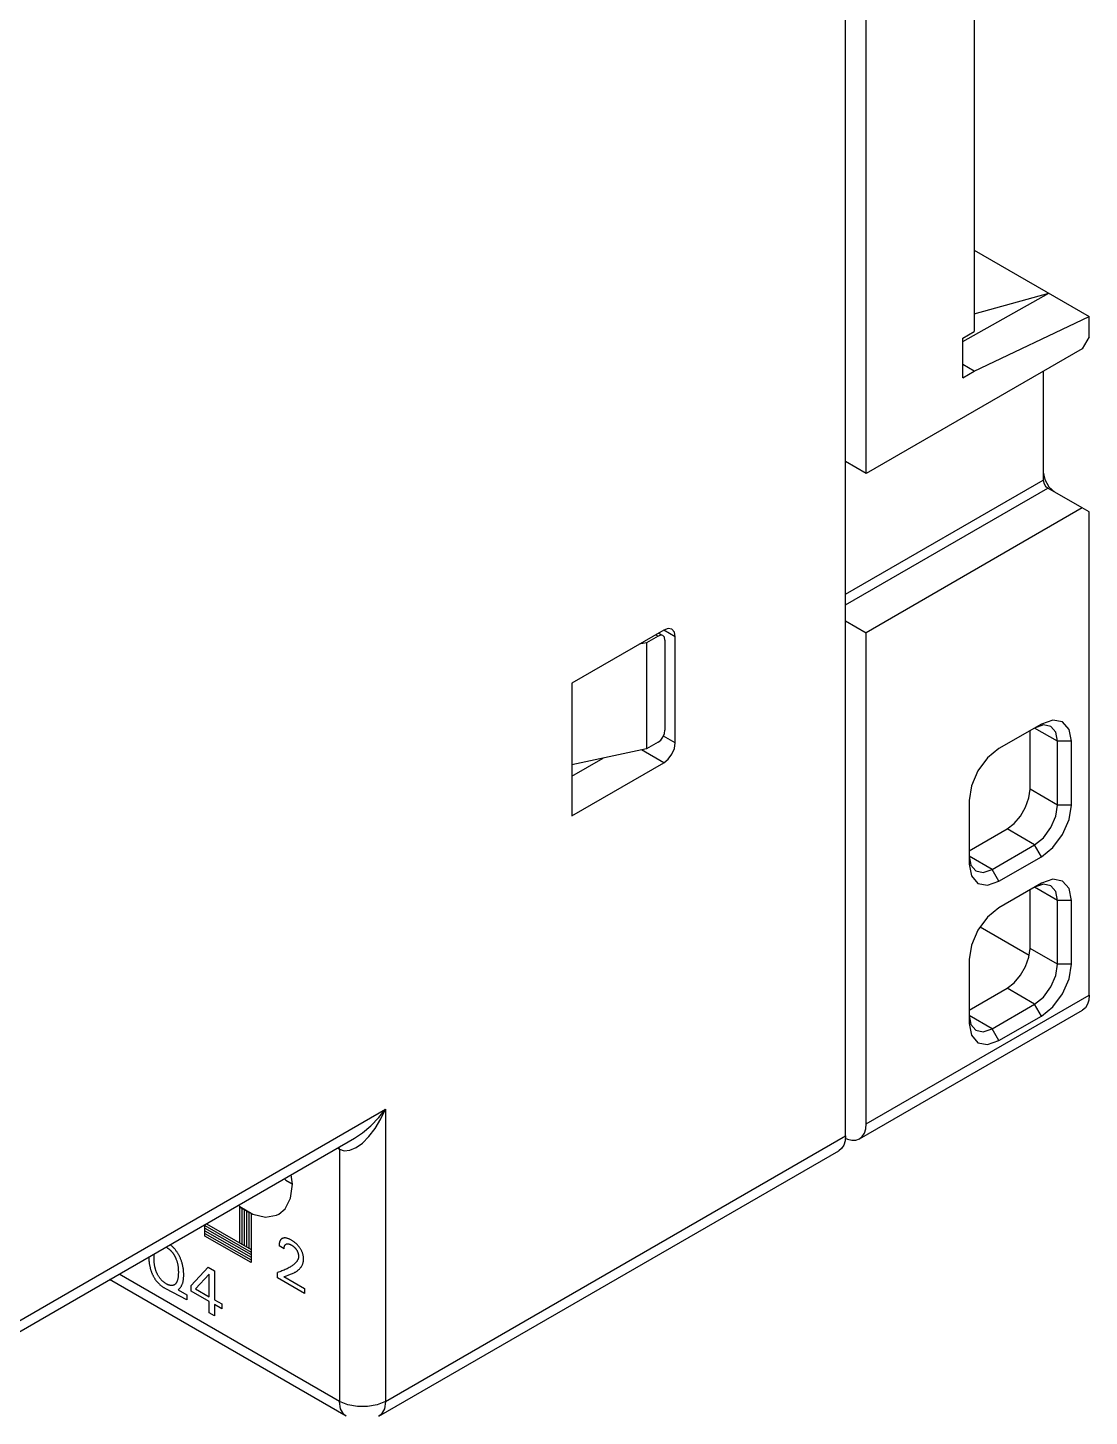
# Model space of a CAD drawing. Extents: x 0 to 420, y 0 to 297.
# Drawn here: x 203.12 to 235.76, y 101.13 to 143.83 of the extents above; entities that cross this region are included whole.
import ezdxf

# ---------------------------------------------------------------- set-up
doc = ezdxf.new("R2010")
doc.units = 0
doc.header["$LTSCALE"] = 23.1
doc.layers.add('40000_ISO', color=7, linetype='CONTINUOUS')

msp = doc.modelspace()

# ---------------------------------------------------------------- linework, layer by layer
at = {"layer": '40000_ISO', "color": 7, "linetype": 'CONTINUOUS'}
for p, q in [((228.266, 109.754), (228.266, 181.606)), ((228.903, 130.125), (228.903, 161.152)), ((232.226, 160.295), (232.226, 134.494)), ((232.226, 136.994), (235.762, 134.953)), ((231.873, 134.187), (234.524, 135.667)), ((232.226, 135.034), (234.524, 135.667)), ((232.226, 133.269), (235.762, 134.953)), ((235.762, 134.33), (235.762, 134.953)), ((231.873, 134.289), (232.226, 134.494)), ((231.873, 133.065), (231.873, 134.289)), ((235.762, 134.33), (235.549, 133.963)), ((235.549, 133.963), (228.903, 130.125)), ((232.226, 133.269), (231.873, 133.473)), ((231.873, 133.065), (232.226, 133.269)), ((234.347, 133.269), (234.347, 129.921)), ((228.903, 130.125), (228.266, 130.493)), ((228.266, 126.41), (234.347, 129.921)), ((234.347, 130.166), (234.395, 129.935)), ((234.347, 129.921), (234.366, 129.828)), ((234.366, 129.828), (234.418, 129.739)), ((234.395, 129.935), (234.524, 129.71)), ((228.266, 126.084), (234.489, 129.676)), ((234.418, 129.739), (234.489, 129.676)), ((235.549, 129.064), (234.489, 129.676)), ((234.524, 129.71), (234.701, 129.554)), ((235.549, 129.064), (228.903, 125.226)), ((235.762, 128.941), (235.549, 129.064)), ((235.762, 114.081), (235.762, 128.941)), ((228.266, 125.594), (228.903, 125.226)), ((222.68, 125.308), (219.852, 123.675)), ((222.503, 125.124), (222.15, 124.92)), ((222.433, 125.165), (222.503, 125.124)), ((222.585, 125.152), (222.503, 125.124)), ((222.521, 125.216), (222.6, 125.17)), ((222.653, 125.139), (222.585, 125.152)), ((222.699, 125.086), (222.653, 125.139)), ((222.816, 125.355), (222.68, 125.308)), ((223.034, 125.104), (222.68, 125.308)), ((222.93, 125.333), (222.816, 125.355)), ((223.007, 125.245), (222.93, 125.333)), ((223.034, 125.104), (223.007, 125.245)), ((228.903, 110.121), (228.903, 125.226)), ((222.15, 124.92), (221.927, 124.873)), ((222.15, 124.92), (222.15, 121.654)), ((222.716, 125.002), (222.699, 125.086)), ((222.716, 125.002), (222.716, 122.226)), ((223.034, 121.838), (223.034, 125.104)), ((219.852, 123.675), (219.852, 119.592)), ((222.699, 122.123), (222.716, 122.226)), ((234.294, 122.419), (232.986, 121.664)), ((233.941, 120.419), (233.941, 122.215)), ((234.353, 122.391), (234.082, 122.297)), ((234.789, 121.889), (234.082, 122.297)), ((234.646, 122.542), (234.294, 122.419)), ((234.582, 122.347), (234.353, 122.391)), ((234.736, 122.17), (234.582, 122.347)), ((234.944, 122.484), (234.646, 122.542)), ((234.789, 121.889), (234.736, 122.17)), ((235.144, 122.255), (234.944, 122.484)), ((235.214, 121.889), (235.144, 122.255)), ((222.503, 121.858), (222.15, 121.654)), ((222.503, 121.858), (222.585, 121.924)), ((222.585, 121.924), (222.653, 122.017)), ((222.653, 122.017), (222.699, 122.123)), ((223.034, 121.838), (222.668, 122.049)), ((223.007, 121.666), (223.034, 121.838)), ((235.214, 121.889), (234.789, 121.889)), ((234.789, 119.929), (234.789, 121.889)), ((235.214, 119.929), (235.214, 121.889)), ((222.15, 121.654), (219.852, 121.169)), ((219.852, 120.817), (220.812, 121.371)), ((222.68, 121.225), (221.995, 121.621)), ((222.68, 121.225), (222.816, 121.335)), ((222.816, 121.335), (222.93, 121.489)), ((222.93, 121.489), (223.007, 121.666)), ((232.634, 121.38), (232.336, 120.978)), ((232.986, 121.664), (232.634, 121.38)), ((219.852, 119.592), (222.68, 121.225)), ((232.336, 120.978), (232.137, 120.519)), ((232.137, 120.519), (232.067, 120.072)), ((233.906, 120.147), (233.941, 120.419)), ((234.789, 119.929), (233.941, 120.419)), ((232.067, 120.072), (232.067, 118.112)), ((233.806, 119.861), (233.906, 120.147)), ((233.452, 119.36), (233.649, 119.59)), ((233.649, 119.59), (233.806, 119.861)), ((234.582, 119.232), (234.736, 119.586)), ((234.736, 119.586), (234.789, 119.929)), ((235.214, 119.929), (234.789, 119.929)), ((235.144, 119.483), (235.214, 119.929)), ((232.067, 118.521), (233.234, 119.194)), ((233.234, 119.194), (233.452, 119.36)), ((234.082, 118.704), (233.234, 119.194)), ((234.353, 118.923), (234.582, 119.232)), ((234.944, 119.023), (235.144, 119.483)), ((234.082, 118.704), (234.353, 118.923)), ((234.646, 118.621), (234.944, 119.023)), ((232.774, 117.949), (232.067, 118.357)), ((232.067, 118.357), (232.121, 118.076)), ((232.774, 117.949), (234.082, 118.704)), ((232.986, 117.582), (234.294, 118.337)), ((234.294, 118.337), (234.082, 118.704)), ((234.294, 118.337), (234.646, 118.621)), ((232.067, 118.112), (232.137, 117.747)), ((232.121, 118.076), (232.274, 117.9)), ((232.274, 117.9), (232.504, 117.855)), ((232.504, 117.855), (232.774, 117.949)), ((232.986, 117.582), (232.774, 117.949)), ((232.137, 117.747), (232.336, 117.517)), ((232.336, 117.517), (232.634, 117.459)), ((232.634, 117.459), (232.986, 117.582)), ((234.294, 117.52), (232.986, 116.765)), ((234.353, 117.492), (234.082, 117.398)), ((234.646, 117.643), (234.294, 117.52)), ((234.582, 117.448), (234.353, 117.492)), ((234.736, 117.271), (234.582, 117.448)), ((234.944, 117.585), (234.646, 117.643)), ((235.144, 117.356), (234.944, 117.585)), ((233.941, 115.52), (233.941, 117.316)), ((234.789, 116.99), (234.082, 117.398)), ((234.789, 116.99), (234.736, 117.271)), ((235.214, 116.99), (235.144, 117.356)), ((232.986, 116.765), (232.634, 116.481)), ((235.214, 116.99), (234.789, 116.99)), ((234.789, 115.03), (234.789, 116.99)), ((235.214, 115.03), (235.214, 116.99)), ((232.634, 116.481), (232.336, 116.079)), ((232.41, 116.179), (233.914, 115.311)), ((232.336, 116.079), (232.137, 115.62)), ((232.137, 115.62), (232.067, 115.173)), ((233.906, 115.248), (233.941, 115.52)), ((234.789, 115.03), (233.941, 115.52)), ((232.067, 115.173), (232.067, 113.213)), ((233.649, 114.691), (233.806, 114.962)), ((233.806, 114.962), (233.906, 115.248)), ((234.736, 114.687), (234.789, 115.03)), ((235.214, 115.03), (234.789, 115.03)), ((235.144, 114.584), (235.214, 115.03)), ((233.234, 114.295), (233.452, 114.461)), ((233.452, 114.461), (233.649, 114.691)), ((234.582, 114.333), (234.736, 114.687)), ((234.944, 114.124), (235.144, 114.584)), ((228.903, 110.121), (235.762, 114.081)), ((232.067, 113.622), (233.234, 114.295)), ((234.082, 113.805), (233.234, 114.295)), ((234.082, 113.805), (234.353, 114.024)), ((234.353, 114.024), (234.582, 114.333)), ((234.646, 113.722), (234.944, 114.124)), ((235.762, 114.081), (235.748, 113.929)), ((228.696, 109.663), (235.555, 113.623)), ((232.774, 113.05), (234.082, 113.805)), ((234.294, 113.438), (234.082, 113.805)), ((234.294, 113.438), (234.646, 113.722)), ((235.642, 113.696), (235.555, 113.623)), ((235.708, 113.8), (235.642, 113.696)), ((235.748, 113.929), (235.708, 113.8)), ((232.774, 113.05), (232.067, 113.458)), ((232.067, 113.458), (232.121, 113.177)), ((232.067, 113.213), (232.137, 112.848)), ((232.121, 113.177), (232.274, 113.001)), ((232.986, 112.683), (234.294, 113.438)), ((232.137, 112.848), (232.336, 112.618)), ((232.274, 113.001), (232.504, 112.956)), ((232.504, 112.956), (232.774, 113.05)), ((232.986, 112.683), (232.774, 113.05)), ((232.336, 112.618), (232.634, 112.56)), ((232.634, 112.56), (232.986, 112.683)), ((201.891, 103.508), (214.124, 110.57)), ((213.669, 110.058), (213.918, 110.315)), ((213.803, 109.981), (213.983, 110.278)), ((213.918, 110.315), (214.124, 110.57)), ((213.983, 110.278), (214.124, 110.57)), ((214.124, 110.57), (214.124, 101.589)), ((213.167, 109.679), (213.413, 109.843)), ((213.413, 109.843), (213.669, 110.058)), ((213.61, 109.73), (213.803, 109.981)), ((214.124, 101.589), (228.266, 109.754)), ((228.266, 109.754), (228.253, 109.602)), ((228.784, 109.736), (228.849, 109.84)), ((228.849, 109.84), (228.889, 109.97)), ((228.889, 109.97), (228.903, 110.121)), ((201.684, 103.05), (213.167, 109.679)), ((212.649, 109.38), (212.71, 109.345)), ((212.71, 109.345), (212.698, 109.409)), ((212.71, 109.345), (212.856, 109.298)), ((212.71, 109.345), (212.71, 101.589)), ((213.029, 109.312), (213.218, 109.391)), ((213.218, 109.391), (213.414, 109.532)), ((213.414, 109.532), (213.61, 109.73)), ((228.147, 109.369), (228.059, 109.296)), ((228.212, 109.472), (228.147, 109.369)), ((228.253, 109.602), (228.212, 109.472)), ((228.26, 109.683), (228.334, 109.649)), ((228.334, 109.649), (228.466, 109.619)), ((228.466, 109.619), (228.588, 109.623)), ((228.588, 109.623), (228.696, 109.663)), ((228.696, 109.663), (228.784, 109.736)), ((212.856, 109.298), (213.029, 109.312)), ((213.917, 101.131), (228.059, 109.296)), ((211.26, 108.264), (211.226, 108.559)), ((211.015, 108.437), (211.059, 108.396)), ((211.059, 108.396), (211.258, 108.281)), ((211.203, 107.837), (211.26, 108.264)), ((209.601, 107.62), (209.645, 107.58)), ((211.036, 107.51), (211.203, 107.837)), ((209.634, 107.582), (209.688, 107.544)), ((209.634, 107.582), (209.634, 106.467)), ((209.645, 107.58), (210.048, 107.347)), ((209.688, 107.544), (209.747, 107.506)), ((209.705, 107.531), (209.705, 106.426)), ((209.747, 107.506), (209.806, 107.47)), ((209.776, 107.49), (209.776, 106.386)), ((209.806, 107.47), (209.866, 107.437)), ((209.846, 107.449), (209.846, 106.345)), ((209.866, 107.437), (209.925, 107.407)), ((209.917, 107.409), (209.917, 106.304)), ((209.925, 107.407), (209.988, 107.378)), ((209.988, 107.378), (209.988, 105.855)), ((210.048, 107.347), (210.434, 107.255)), ((210.434, 107.255), (210.772, 107.311)), ((210.772, 107.311), (210.846, 107.348)), ((210.846, 107.348), (211.036, 107.51)), ((208.573, 106.671), (208.573, 107.027)), ((208.573, 106.998), (209.988, 106.181)), ((208.573, 106.916), (209.988, 106.1)), ((208.573, 106.835), (209.988, 106.018)), ((208.619, 107.053), (209.988, 106.263)), ((207.375, 106.335), (207.379, 106.333)), ((207.379, 106.333), (207.387, 106.328)), ((207.387, 106.328), (207.395, 106.324)), ((207.522, 106.391), (207.501, 106.408)), ((207.543, 106.373), (207.522, 106.391)), ((207.558, 106.36), (207.543, 106.373)), ((207.572, 106.347), (207.558, 106.36)), ((207.586, 106.334), (207.572, 106.347)), ((207.6, 106.32), (207.586, 106.334)), ((208.573, 106.753), (209.988, 105.936)), ((209.988, 105.855), (208.573, 106.671)), ((210.851, 106.401), (210.85, 106.393)), ((210.85, 106.393), (210.85, 106.386)), ((210.85, 106.386), (210.85, 106.378)), ((210.85, 106.378), (210.85, 106.37)), ((211.006, 106.28), (210.85, 106.37)), ((210.852, 106.416), (210.851, 106.409)), ((210.851, 106.409), (210.851, 106.401)), ((210.853, 106.431), (210.852, 106.423)), ((210.852, 106.423), (210.852, 106.416)), ((210.854, 106.438), (210.853, 106.431)), ((210.855, 106.445), (210.854, 106.438)), ((210.856, 106.452), (210.855, 106.445)), ((210.858, 106.459), (210.856, 106.452)), ((210.859, 106.466), (210.858, 106.459)), ((210.861, 106.473), (210.859, 106.466)), ((210.862, 106.48), (210.861, 106.473)), ((210.864, 106.486), (210.862, 106.48)), ((210.866, 106.492), (210.864, 106.486)), ((210.868, 106.497), (210.866, 106.492)), ((210.87, 106.503), (210.868, 106.497)), ((210.872, 106.509), (210.87, 106.503)), ((210.874, 106.514), (210.872, 106.509)), ((210.876, 106.519), (210.874, 106.514)), ((210.879, 106.525), (210.876, 106.519)), ((210.881, 106.53), (210.879, 106.525)), ((210.884, 106.535), (210.881, 106.53)), ((210.887, 106.539), (210.884, 106.535)), ((210.889, 106.544), (210.887, 106.539)), ((210.892, 106.549), (210.889, 106.544)), ((210.895, 106.553), (210.892, 106.549)), ((210.899, 106.557), (210.895, 106.553)), ((210.902, 106.561), (210.899, 106.557)), ((210.905, 106.565), (210.902, 106.561)), ((210.908, 106.568), (210.905, 106.565)), ((210.912, 106.572), (210.908, 106.568)), ((210.915, 106.575), (210.912, 106.572)), ((210.919, 106.578), (210.915, 106.575)), ((210.923, 106.581), (210.919, 106.578)), ((210.926, 106.584), (210.923, 106.581)), ((210.93, 106.587), (210.926, 106.584)), ((210.934, 106.589), (210.93, 106.587)), ((210.938, 106.592), (210.934, 106.589)), ((210.942, 106.594), (210.938, 106.592)), ((210.946, 106.596), (210.942, 106.594)), ((210.951, 106.598), (210.946, 106.596)), ((210.955, 106.6), (210.951, 106.598)), ((210.959, 106.602), (210.955, 106.6)), ((210.971, 106.606), (210.959, 106.602)), ((210.983, 106.61), (210.971, 106.606)), ((210.995, 106.612), (210.983, 106.61)), ((211.008, 106.614), (210.995, 106.612)), ((211.021, 106.615), (211.008, 106.614)), ((211.009, 106.323), (211.01, 106.331)), ((211.01, 106.331), (211.011, 106.339)), ((211.011, 106.339), (211.013, 106.347)), ((211.013, 106.347), (211.014, 106.353)), ((211.014, 106.353), (211.016, 106.359)), ((211.016, 106.359), (211.018, 106.365)), ((211.018, 106.365), (211.02, 106.37)), ((211.02, 106.37), (211.022, 106.376)), ((211.035, 106.615), (211.021, 106.615)), ((211.022, 106.376), (211.025, 106.381)), ((211.025, 106.381), (211.027, 106.386)), ((211.027, 106.386), (211.03, 106.391)), ((211.03, 106.391), (211.033, 106.395)), ((211.033, 106.395), (211.036, 106.399)), ((211.049, 106.614), (211.035, 106.615)), ((211.036, 106.399), (211.04, 106.403)), ((211.04, 106.403), (211.043, 106.407)), ((211.043, 106.407), (211.047, 106.411)), ((211.047, 106.411), (211.05, 106.414)), ((211.064, 106.612), (211.049, 106.614)), ((211.05, 106.414), (211.054, 106.417)), ((211.054, 106.417), (211.058, 106.42)), ((211.058, 106.42), (211.063, 106.423)), ((211.063, 106.423), (211.067, 106.425)), ((211.078, 106.609), (211.064, 106.612)), ((211.067, 106.425), (211.072, 106.427)), ((211.072, 106.427), (211.077, 106.429)), ((211.077, 106.429), (211.083, 106.431)), ((211.093, 106.606), (211.078, 106.609)), ((211.083, 106.431), (211.088, 106.433)), ((211.088, 106.433), (211.094, 106.434)), ((211.109, 106.601), (211.093, 106.606)), ((211.094, 106.434), (211.1, 106.435)), ((211.1, 106.435), (211.106, 106.435)), ((211.106, 106.435), (211.112, 106.436)), ((211.124, 106.596), (211.109, 106.601)), ((211.112, 106.436), (211.118, 106.436)), ((211.118, 106.436), (211.125, 106.435)), ((211.141, 106.59), (211.124, 106.596)), ((211.125, 106.435), (211.131, 106.434)), ((211.131, 106.434), (211.138, 106.434)), ((211.138, 106.434), (211.145, 106.432)), ((211.158, 106.583), (211.141, 106.59)), ((211.145, 106.432), (211.152, 106.431)), ((211.152, 106.431), (211.159, 106.429)), ((211.176, 106.575), (211.158, 106.583)), ((211.159, 106.429), (211.166, 106.427)), ((211.166, 106.427), (211.173, 106.424)), ((211.173, 106.424), (211.181, 106.421)), ((211.193, 106.567), (211.176, 106.575)), ((211.181, 106.421), (211.189, 106.418)), ((211.189, 106.418), (211.196, 106.414)), ((211.21, 106.557), (211.193, 106.567)), ((211.196, 106.414), (211.204, 106.411)), ((211.204, 106.411), (211.212, 106.407)), ((211.228, 106.548), (211.21, 106.557)), ((211.212, 106.407), (211.22, 106.403)), ((211.22, 106.403), (211.228, 106.398)), ((211.245, 106.538), (211.228, 106.548)), ((211.228, 106.398), (211.236, 106.393)), ((211.236, 106.393), (211.245, 106.388)), ((211.262, 106.527), (211.245, 106.538)), ((211.245, 106.388), (211.254, 106.382)), ((211.254, 106.382), (211.262, 106.376)), ((211.278, 106.516), (211.262, 106.527)), ((211.262, 106.376), (211.271, 106.37)), ((211.271, 106.37), (211.28, 106.364)), ((211.295, 106.504), (211.278, 106.516)), ((211.28, 106.364), (211.288, 106.357)), ((211.288, 106.357), (211.295, 106.351)), ((211.312, 106.492), (211.295, 106.504)), ((211.295, 106.351), (211.302, 106.346)), ((211.302, 106.346), (211.308, 106.34)), ((211.308, 106.34), (211.315, 106.334)), ((211.329, 106.479), (211.312, 106.492)), ((211.315, 106.334), (211.321, 106.328)), ((211.321, 106.328), (211.328, 106.321)), ((211.344, 106.467), (211.329, 106.479)), ((211.359, 106.455), (211.344, 106.467)), ((211.373, 106.442), (211.359, 106.455)), ((211.388, 106.428), (211.373, 106.442)), ((211.402, 106.414), (211.388, 106.428)), ((211.417, 106.399), (211.402, 106.414)), ((211.43, 106.385), (211.417, 106.399)), ((211.442, 106.37), (211.43, 106.385)), ((211.455, 106.355), (211.442, 106.37)), ((211.467, 106.34), (211.455, 106.355)), ((211.479, 106.324), (211.467, 106.34)), ((206.842, 106.028), (206.843, 106.003)), ((206.843, 106.003), (206.844, 105.979)), ((206.844, 105.979), (206.846, 105.955)), ((206.846, 105.955), (206.848, 105.93)), ((206.848, 105.93), (206.85, 105.905)), ((206.85, 105.905), (206.853, 105.88)), ((207.005, 105.991), (207.006, 106.006)), ((207.006, 105.976), (207.005, 105.991)), ((207.006, 106.037), (207.007, 106.052)), ((207.006, 106.022), (207.006, 106.037)), ((207.006, 106.006), (207.006, 106.022)), ((207.006, 105.96), (207.006, 105.976)), ((207.006, 105.945), (207.006, 105.96)), ((207.007, 105.929), (207.006, 105.945)), ((207.007, 106.052), (207.008, 106.068)), ((207.007, 105.913), (207.007, 105.929)), ((207.008, 105.898), (207.007, 105.913)), ((207.008, 106.068), (207.009, 106.083)), ((207.009, 106.083), (207.01, 106.097)), ((207.01, 106.097), (207.012, 106.112)), ((207.012, 106.112), (207.013, 106.127)), ((207.395, 106.324), (207.402, 106.319)), ((207.402, 106.319), (207.41, 106.314)), ((207.41, 106.314), (207.418, 106.309)), ((207.418, 106.309), (207.425, 106.304)), ((207.425, 106.304), (207.433, 106.298)), ((207.433, 106.298), (207.44, 106.293)), ((207.44, 106.293), (207.448, 106.287)), ((207.448, 106.287), (207.455, 106.282)), ((207.455, 106.282), (207.463, 106.276)), ((207.463, 106.276), (207.47, 106.27)), ((207.47, 106.27), (207.478, 106.263)), ((207.478, 106.263), (207.485, 106.257)), ((207.485, 106.257), (207.493, 106.251)), ((207.493, 106.251), (207.5, 106.244)), ((207.5, 106.244), (207.506, 106.238)), ((207.506, 106.238), (207.512, 106.232)), ((207.512, 106.232), (207.518, 106.226)), ((207.518, 106.226), (207.524, 106.22)), ((207.524, 106.22), (207.531, 106.213)), ((207.531, 106.213), (207.536, 106.207)), ((207.536, 106.207), (207.542, 106.2)), ((207.542, 106.2), (207.548, 106.194)), ((207.548, 106.194), (207.554, 106.187)), ((207.554, 106.187), (207.56, 106.18)), ((207.56, 106.18), (207.565, 106.173)), ((207.565, 106.173), (207.571, 106.166)), ((207.571, 106.166), (207.577, 106.159)), ((207.577, 106.159), (207.582, 106.152)), ((207.582, 106.152), (207.587, 106.144)), ((207.587, 106.144), (207.593, 106.137)), ((207.593, 106.137), (207.598, 106.13)), ((207.598, 106.13), (207.603, 106.122)), ((207.614, 106.305), (207.6, 106.32)), ((207.603, 106.122), (207.608, 106.114)), ((207.608, 106.114), (207.613, 106.106)), ((207.613, 106.106), (207.618, 106.098)), ((207.627, 106.29), (207.614, 106.305)), ((207.618, 106.098), (207.623, 106.09)), ((207.623, 106.09), (207.628, 106.082)), ((207.641, 106.275), (207.627, 106.29)), ((207.628, 106.082), (207.632, 106.074)), ((207.632, 106.074), (207.637, 106.066)), ((207.637, 106.066), (207.641, 106.057)), ((207.654, 106.26), (207.641, 106.275)), ((207.641, 106.057), (207.646, 106.049)), ((207.646, 106.049), (207.65, 106.041)), ((207.65, 106.041), (207.654, 106.032)), ((207.667, 106.244), (207.654, 106.26)), ((207.654, 106.032), (207.658, 106.024)), ((207.658, 106.024), (207.662, 106.015)), ((207.662, 106.015), (207.666, 106.007)), ((207.666, 106.007), (207.67, 105.998)), ((207.679, 106.228), (207.667, 106.244)), ((207.67, 105.998), (207.673, 105.99)), ((207.673, 105.99), (207.681, 105.971)), ((207.691, 106.211), (207.679, 106.228)), ((207.681, 105.971), (207.688, 105.952)), ((207.688, 105.952), (207.695, 105.933)), ((207.703, 106.195), (207.691, 106.211)), ((207.695, 105.933), (207.702, 105.914)), ((207.702, 105.914), (207.708, 105.895)), ((207.715, 106.178), (207.703, 106.195)), ((207.726, 106.161), (207.715, 106.178)), ((207.737, 106.144), (207.726, 106.161)), ((207.748, 106.126), (207.737, 106.144)), ((207.758, 106.108), (207.748, 106.126)), ((207.768, 106.09), (207.758, 106.108)), ((207.778, 106.072), (207.768, 106.09)), ((207.788, 106.054), (207.778, 106.072)), ((207.797, 106.034), (207.788, 106.054)), ((207.806, 106.014), (207.797, 106.034)), ((207.815, 105.994), (207.806, 106.014)), ((207.824, 105.974), (207.815, 105.994)), ((207.832, 105.954), (207.824, 105.974)), ((207.84, 105.934), (207.832, 105.954)), ((207.847, 105.914), (207.84, 105.934)), ((207.854, 105.894), (207.847, 105.914)), ((211.006, 106.298), (211.007, 106.306)), ((211.006, 106.289), (211.006, 106.298)), ((211.006, 106.28), (211.006, 106.289)), ((211.007, 106.306), (211.008, 106.315)), ((211.008, 106.315), (211.009, 106.323)), ((211.328, 106.321), (211.334, 106.315)), ((211.334, 106.315), (211.34, 106.308)), ((211.34, 106.308), (211.346, 106.302)), ((211.346, 106.302), (211.352, 106.295)), ((211.352, 106.295), (211.358, 106.288)), ((211.358, 106.288), (211.363, 106.281)), ((211.363, 106.281), (211.369, 106.274)), ((211.369, 106.274), (211.374, 106.267)), ((211.374, 106.267), (211.379, 106.259)), ((211.379, 106.259), (211.384, 106.252)), ((211.384, 106.252), (211.389, 106.244)), ((211.389, 106.244), (211.393, 106.237)), ((211.393, 106.237), (211.398, 106.23)), ((211.404, 105.904), (211.395, 105.891)), ((211.398, 106.23), (211.402, 106.223)), ((211.402, 106.223), (211.406, 106.215)), ((211.412, 105.918), (211.404, 105.904)), ((211.406, 106.215), (211.41, 106.208)), ((211.41, 106.208), (211.414, 106.2)), ((211.42, 105.932), (211.412, 105.918)), ((211.414, 106.2), (211.417, 106.193)), ((211.417, 106.193), (211.42, 106.185)), ((211.42, 106.185), (211.424, 106.178)), ((211.425, 105.942), (211.42, 105.932)), ((211.424, 106.178), (211.426, 106.17)), ((211.429, 105.952), (211.425, 105.942)), ((211.426, 106.17), (211.429, 106.162)), ((211.429, 106.162), (211.432, 106.154)), ((211.433, 105.962), (211.429, 105.952)), ((211.432, 106.154), (211.434, 106.147)), ((211.437, 105.972), (211.433, 105.962)), ((211.434, 106.147), (211.436, 106.139)), ((211.436, 106.139), (211.438, 106.131)), ((211.44, 105.983), (211.437, 105.972)), ((211.438, 106.131), (211.44, 106.124)), ((211.44, 106.124), (211.442, 106.116)), ((211.443, 105.995), (211.44, 105.983)), ((211.442, 106.116), (211.444, 106.108)), ((211.445, 106.006), (211.443, 105.995)), ((211.444, 106.108), (211.445, 106.099)), ((211.445, 106.099), (211.446, 106.091)), ((211.447, 106.019), (211.445, 106.006)), ((211.446, 106.091), (211.447, 106.083)), ((211.447, 106.083), (211.448, 106.075)), ((211.449, 106.031), (211.447, 106.019)), ((211.448, 106.075), (211.449, 106.067)), ((211.449, 106.067), (211.449, 106.059)), ((211.449, 106.059), (211.449, 106.052)), ((211.449, 106.052), (211.449, 106.044)), ((211.449, 106.044), (211.449, 106.031)), ((211.491, 106.307), (211.479, 106.324)), ((211.501, 106.292), (211.491, 106.307)), ((211.511, 106.276), (211.501, 106.292)), ((211.521, 106.261), (211.511, 106.276)), ((211.53, 106.245), (211.521, 106.261)), ((211.538, 106.229), (211.53, 106.245)), ((211.547, 106.212), (211.538, 106.229)), ((211.554, 106.196), (211.547, 106.212)), ((211.561, 106.179), (211.554, 106.196)), ((211.568, 106.163), (211.561, 106.179)), ((211.574, 106.146), (211.568, 106.163)), ((211.579, 106.13), (211.574, 106.146)), ((211.584, 106.113), (211.579, 106.13)), ((211.589, 106.097), (211.584, 106.113)), ((211.592, 106.081), (211.589, 106.097)), ((211.596, 106.063), (211.592, 106.081)), ((211.599, 106.045), (211.596, 106.063)), ((211.601, 106.028), (211.599, 106.045)), ((211.599, 105.892), (211.601, 105.909)), ((211.603, 106.011), (211.601, 106.028)), ((211.601, 105.909), (211.603, 105.926)), ((211.604, 105.994), (211.603, 106.011)), ((211.603, 105.926), (211.604, 105.944)), ((211.605, 105.978), (211.604, 105.994)), ((211.604, 105.944), (211.605, 105.962)), ((211.605, 105.962), (211.605, 105.978)), ((212.71, 101.589), (205.932, 105.502)), ((206.853, 105.88), (206.855, 105.859)), ((206.855, 105.859), (206.858, 105.839)), ((206.858, 105.839), (206.861, 105.818)), ((206.861, 105.818), (206.865, 105.797)), ((206.865, 105.797), (206.869, 105.776)), ((206.869, 105.776), (206.873, 105.754)), ((206.873, 105.754), (206.877, 105.733)), ((206.877, 105.733), (206.882, 105.712)), ((206.882, 105.712), (206.888, 105.69)), ((206.888, 105.69), (206.892, 105.673)), ((206.892, 105.673), (206.897, 105.656)), ((206.897, 105.656), (206.902, 105.638)), ((206.902, 105.638), (206.907, 105.621)), ((206.907, 105.621), (206.913, 105.604)), ((206.913, 105.604), (206.919, 105.587)), ((206.919, 105.587), (206.925, 105.569)), ((206.925, 105.569), (206.932, 105.552)), ((206.932, 105.552), (206.939, 105.535)), ((206.939, 105.535), (206.946, 105.518)), ((206.946, 105.518), (206.953, 105.502)), ((206.953, 105.502), (206.96, 105.486)), ((206.96, 105.486), (206.967, 105.471)), ((207.01, 105.882), (207.008, 105.898)), ((207.011, 105.866), (207.01, 105.882)), ((207.012, 105.85), (207.011, 105.866)), ((207.014, 105.834), (207.012, 105.85)), ((207.016, 105.819), (207.014, 105.834)), ((207.018, 105.805), (207.016, 105.819)), ((207.02, 105.791), (207.018, 105.805)), ((207.022, 105.776), (207.02, 105.791)), ((207.025, 105.762), (207.022, 105.776)), ((207.028, 105.747), (207.025, 105.762)), ((207.031, 105.732), (207.028, 105.747)), ((207.034, 105.718), (207.031, 105.732)), ((207.037, 105.703), (207.034, 105.718)), ((207.041, 105.688), (207.037, 105.703)), ((207.044, 105.676), (207.041, 105.688)), ((207.047, 105.664), (207.044, 105.676)), ((207.051, 105.651), (207.047, 105.664)), ((207.054, 105.639), (207.051, 105.651)), ((207.058, 105.627), (207.054, 105.639)), ((207.062, 105.615), (207.058, 105.627)), ((207.066, 105.603), (207.062, 105.615)), ((207.07, 105.59), (207.066, 105.603)), ((207.075, 105.578), (207.07, 105.59)), ((207.08, 105.566), (207.075, 105.578)), ((207.085, 105.554), (207.08, 105.566)), ((207.087, 105.548), (207.085, 105.554)), ((207.094, 105.532), (207.087, 105.548)), ((207.101, 105.516), (207.094, 105.532)), ((207.108, 105.501), (207.101, 105.516)), ((207.116, 105.485), (207.108, 105.501)), ((207.124, 105.47), (207.116, 105.485)), ((207.708, 105.895), (207.713, 105.876)), ((207.713, 105.876), (207.718, 105.857)), ((207.718, 105.857), (207.724, 105.836)), ((207.724, 105.836), (207.728, 105.815)), ((207.728, 105.815), (207.733, 105.794)), ((207.733, 105.794), (207.736, 105.774)), ((207.736, 105.774), (207.74, 105.753)), ((207.74, 105.753), (207.743, 105.733)), ((207.743, 105.733), (207.745, 105.713)), ((207.745, 105.713), (207.748, 105.687)), ((207.748, 105.687), (207.75, 105.66)), ((207.75, 105.66), (207.752, 105.635)), ((207.752, 105.483), (207.751, 105.459)), ((207.752, 105.635), (207.753, 105.609)), ((207.753, 105.508), (207.752, 105.483)), ((207.753, 105.609), (207.754, 105.584)), ((207.754, 105.533), (207.753, 105.508)), ((207.754, 105.584), (207.754, 105.558)), ((207.754, 105.558), (207.754, 105.533)), ((207.86, 105.874), (207.854, 105.894)), ((207.868, 105.85), (207.86, 105.874)), ((207.875, 105.826), (207.868, 105.85)), ((207.881, 105.801), (207.875, 105.826)), ((207.886, 105.777), (207.881, 105.801)), ((207.892, 105.753), (207.886, 105.777)), ((207.896, 105.73), (207.892, 105.753)), ((207.9, 105.706), (207.896, 105.73)), ((207.904, 105.683), (207.9, 105.706)), ((207.908, 105.656), (207.904, 105.683)), ((207.911, 105.63), (207.908, 105.656)), ((207.913, 105.605), (207.911, 105.63)), ((207.915, 105.579), (207.913, 105.605)), ((207.917, 105.554), (207.915, 105.579)), ((207.918, 105.529), (207.917, 105.554)), ((207.919, 105.504), (207.918, 105.529)), ((207.918, 105.456), (207.919, 105.479)), ((207.919, 105.479), (207.919, 105.504)), ((208.145, 105.147), (208.675, 105.714)), ((208.704, 105.5), (208.286, 105.05)), ((208.675, 105.714), (208.865, 105.605)), ((208.704, 104.808), (208.704, 105.5)), ((208.865, 105.605), (208.865, 104.715)), ((210.836, 105.562), (210.801, 105.552)), ((210.801, 105.385), (210.801, 105.552)), ((210.87, 105.574), (210.836, 105.562)), ((210.905, 105.586), (210.87, 105.574)), ((210.939, 105.598), (210.905, 105.586)), ((210.971, 105.611), (210.939, 105.598)), ((211.004, 105.625), (210.971, 105.611)), ((211.036, 105.639), (211.004, 105.625)), ((211.067, 105.653), (211.036, 105.639)), ((211.098, 105.668), (211.067, 105.653)), ((211.128, 105.684), (211.098, 105.668)), ((211.127, 105.471), (211.153, 105.48)), ((211.158, 105.7), (211.128, 105.684)), ((211.153, 105.48), (211.18, 105.49)), ((211.187, 105.717), (211.158, 105.7)), ((211.18, 105.49), (211.206, 105.5)), ((211.209, 105.731), (211.187, 105.717)), ((211.206, 105.5), (211.233, 105.51)), ((211.23, 105.745), (211.209, 105.731)), ((211.252, 105.759), (211.23, 105.745)), ((211.233, 105.51), (211.259, 105.521)), ((211.272, 105.774), (211.252, 105.759)), ((211.259, 105.521), (211.284, 105.532)), ((211.293, 105.79), (211.272, 105.774)), ((211.284, 105.532), (211.31, 105.544)), ((211.313, 105.806), (211.293, 105.79)), ((211.31, 105.544), (211.335, 105.557)), ((211.333, 105.823), (211.313, 105.806)), ((211.344, 105.833), (211.333, 105.823)), ((211.335, 105.557), (211.352, 105.566)), ((211.354, 105.844), (211.344, 105.833)), ((211.352, 105.566), (211.368, 105.575)), ((211.365, 105.855), (211.354, 105.844)), ((211.375, 105.866), (211.365, 105.855)), ((211.368, 105.575), (211.384, 105.586)), ((211.385, 105.878), (211.375, 105.866)), ((211.384, 105.586), (211.4, 105.596)), ((211.395, 105.891), (211.385, 105.878)), ((211.4, 105.596), (211.416, 105.607)), ((211.416, 105.607), (211.431, 105.619)), ((211.431, 105.619), (211.446, 105.631)), ((211.446, 105.631), (211.461, 105.644)), ((211.461, 105.644), (211.475, 105.658)), ((211.475, 105.658), (211.488, 105.672)), ((211.488, 105.672), (211.501, 105.687)), ((211.501, 105.687), (211.514, 105.702)), ((211.514, 105.702), (211.526, 105.719)), ((211.526, 105.719), (211.537, 105.736)), ((211.537, 105.736), (211.545, 105.748)), ((211.545, 105.748), (211.552, 105.761)), ((211.552, 105.761), (211.559, 105.774)), ((211.559, 105.774), (211.566, 105.787)), ((211.566, 105.787), (211.572, 105.801)), ((211.572, 105.801), (211.577, 105.815)), ((211.577, 105.815), (211.583, 105.83)), ((211.583, 105.83), (211.588, 105.845)), ((211.588, 105.845), (211.592, 105.86)), ((211.592, 105.86), (211.596, 105.876)), ((211.596, 105.876), (211.599, 105.892)), ((212.917, 101.131), (205.639, 105.333)), ((206.967, 105.471), (206.975, 105.456)), ((206.975, 105.456), (206.983, 105.44)), ((206.983, 105.44), (206.991, 105.425)), ((206.991, 105.425), (206.999, 105.41)), ((206.999, 105.41), (207.008, 105.395)), ((207.008, 105.395), (207.017, 105.38)), ((207.017, 105.38), (207.026, 105.366)), ((207.026, 105.366), (207.035, 105.351)), ((207.035, 105.351), (207.045, 105.337)), ((207.045, 105.337), (207.055, 105.323)), ((207.055, 105.323), (207.065, 105.31)), ((207.065, 105.31), (207.075, 105.296)), ((207.075, 105.296), (207.086, 105.283)), ((207.086, 105.283), (207.097, 105.27)), ((207.097, 105.27), (207.108, 105.258)), ((207.108, 105.258), (207.119, 105.245)), ((207.119, 105.245), (207.13, 105.233)), ((207.133, 105.455), (207.124, 105.47)), ((207.13, 105.233), (207.141, 105.221)), ((207.141, 105.44), (207.133, 105.455)), ((207.15, 105.425), (207.141, 105.44)), ((207.141, 105.221), (207.153, 105.21)), ((207.16, 105.411), (207.15, 105.425)), ((207.153, 105.21), (207.164, 105.199)), ((207.17, 105.396), (207.16, 105.411)), ((207.164, 105.199), (207.176, 105.188)), ((207.18, 105.382), (207.17, 105.396)), ((207.176, 105.188), (207.189, 105.176)), ((207.19, 105.369), (207.18, 105.382)), ((207.189, 105.176), (207.203, 105.165)), ((207.201, 105.355), (207.19, 105.369)), ((207.212, 105.342), (207.201, 105.355)), ((207.203, 105.165), (207.216, 105.154)), ((207.223, 105.33), (207.212, 105.342)), ((207.216, 105.154), (207.229, 105.143)), ((207.235, 105.317), (207.223, 105.33)), ((207.229, 105.143), (207.243, 105.133)), ((207.246, 105.306), (207.235, 105.317)), ((207.243, 105.133), (207.257, 105.123)), ((207.258, 105.294), (207.246, 105.306)), ((207.257, 105.123), (207.27, 105.113)), ((207.271, 105.282), (207.258, 105.294)), ((207.27, 105.113), (207.284, 105.104)), ((207.284, 105.271), (207.271, 105.282)), ((207.298, 105.26), (207.284, 105.271)), ((207.284, 105.104), (207.298, 105.095)), ((207.311, 105.249), (207.298, 105.26)), ((207.298, 105.095), (207.311, 105.086)), ((207.325, 105.239), (207.311, 105.249)), ((207.311, 105.086), (207.325, 105.078)), ((207.338, 105.23), (207.325, 105.239)), ((207.325, 105.078), (207.339, 105.07)), ((207.352, 105.221), (207.338, 105.23)), ((207.339, 105.07), (207.354, 105.061)), ((207.366, 105.212), (207.352, 105.221)), ((207.354, 105.061), (207.368, 105.053)), ((207.379, 105.204), (207.366, 105.212)), ((208.011, 104.71), (207.368, 105.053)), ((207.393, 105.197), (207.379, 105.204)), ((207.407, 105.189), (207.393, 105.197)), ((207.421, 105.183), (207.407, 105.189)), ((207.434, 105.176), (207.421, 105.183)), ((207.448, 105.171), (207.434, 105.176)), ((207.461, 105.166), (207.448, 105.171)), ((207.475, 105.161), (207.461, 105.166)), ((207.488, 105.157), (207.475, 105.161)), ((207.501, 105.154), (207.488, 105.157)), ((207.513, 105.152), (207.501, 105.154)), ((207.524, 105.15), (207.513, 105.152)), ((207.536, 105.149), (207.524, 105.15)), ((207.547, 105.149), (207.536, 105.149)), ((207.558, 105.149), (207.547, 105.149)), ((207.569, 105.15), (207.558, 105.149)), ((207.579, 105.152), (207.569, 105.15)), ((207.59, 105.154), (207.579, 105.152)), ((207.599, 105.157), (207.59, 105.154)), ((207.609, 105.161), (207.599, 105.157)), ((207.619, 105.165), (207.609, 105.161)), ((207.628, 105.17), (207.619, 105.165)), ((207.637, 105.176), (207.628, 105.17)), ((207.645, 105.182), (207.637, 105.176)), ((207.653, 105.189), (207.645, 105.182)), ((207.661, 105.196), (207.653, 105.189)), ((207.668, 105.204), (207.661, 105.196)), ((207.675, 105.213), (207.668, 105.204)), ((207.683, 105.223), (207.675, 105.213)), ((207.69, 105.234), (207.683, 105.223)), ((207.697, 105.245), (207.69, 105.234)), ((207.703, 105.257), (207.697, 105.245)), ((207.709, 105.27), (207.703, 105.257)), ((207.714, 105.283), (207.709, 105.27)), ((207.719, 105.296), (207.714, 105.283)), ((207.724, 105.311), (207.719, 105.296)), ((207.729, 105.327), (207.724, 105.311)), ((207.733, 105.343), (207.729, 105.327)), ((207.737, 105.36), (207.733, 105.343)), ((207.74, 105.376), (207.737, 105.36)), ((207.743, 105.394), (207.74, 105.376)), ((207.745, 105.411), (207.743, 105.394)), ((207.748, 105.435), (207.745, 105.411)), ((207.751, 105.459), (207.748, 105.435)), ((207.769, 105.039), (207.781, 105.049)), ((207.781, 105.049), (207.791, 105.059)), ((207.791, 105.059), (207.802, 105.07)), ((207.802, 105.07), (207.812, 105.081)), ((207.812, 105.081), (207.821, 105.093)), ((207.821, 105.093), (207.83, 105.106)), ((207.83, 105.106), (207.839, 105.119)), ((207.839, 105.119), (207.847, 105.132)), ((207.847, 105.132), (207.855, 105.147)), ((207.855, 105.147), (207.863, 105.162)), ((207.863, 105.162), (207.869, 105.178)), ((207.869, 105.178), (207.876, 105.194)), ((207.876, 105.194), (207.882, 105.211)), ((207.882, 105.211), (207.887, 105.228)), ((207.887, 105.228), (207.892, 105.246)), ((207.892, 105.246), (207.897, 105.264)), ((207.897, 105.264), (207.901, 105.282)), ((207.901, 105.282), (207.905, 105.303)), ((207.905, 105.303), (207.908, 105.323)), ((207.908, 105.323), (207.911, 105.345)), ((207.911, 105.345), (207.913, 105.366)), ((207.913, 105.366), (207.915, 105.388)), ((207.915, 105.388), (207.917, 105.411)), ((207.917, 105.411), (207.918, 105.433)), ((207.918, 105.433), (207.918, 105.456)), ((208.145, 104.98), (208.145, 105.147)), ((208.286, 105.05), (208.704, 104.808)), ((211.63, 104.907), (210.801, 105.385)), ((210.997, 105.424), (211.022, 105.433)), ((210.997, 105.424), (211.63, 105.058)), ((211.022, 105.433), (211.048, 105.443)), ((211.048, 105.443), (211.074, 105.452)), ((211.074, 105.452), (211.127, 105.471)), ((211.63, 105.058), (211.63, 104.907)), ((207.758, 105.03), (207.745, 105.021)), ((207.745, 105.021), (208.011, 104.867)), ((207.758, 105.03), (207.769, 105.039)), ((208.011, 104.867), (208.011, 104.71)), ((208.704, 104.657), (208.145, 104.98)), ((208.704, 104.31), (208.704, 104.657)), ((208.865, 104.715), (209.093, 104.584)), ((208.865, 104.217), (208.704, 104.31)), ((209.093, 104.433), (208.865, 104.564)), ((208.865, 104.564), (208.865, 104.217)), ((209.093, 104.584), (209.093, 104.433)), ((212.963, 101.482), (212.71, 101.589)), ((212.744, 101.358), (212.71, 101.589)), ((212.844, 101.188), (212.744, 101.358)), ((213.261, 101.427), (212.963, 101.482)), ((213.574, 101.427), (213.261, 101.427)), ((213.871, 101.482), (213.574, 101.427)), ((214.124, 101.589), (213.871, 101.482)), ((214.09, 101.358), (213.99, 101.188)), ((214.124, 101.589), (214.09, 101.358)), ((212.917, 101.131), (212.844, 101.188)), ((213.99, 101.188), (213.917, 101.131))]:
    msp.add_line(p, q, dxfattribs=at)

doc.saveas('drawing.dxf')
